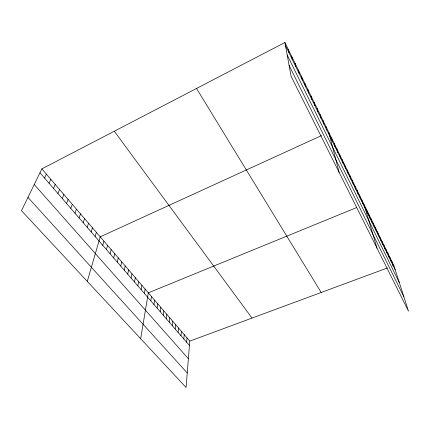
<?xml version="1.0" encoding="UTF-8"?>
<svg xmlns="http://www.w3.org/2000/svg" width="430" height="430" viewBox="0 0 430 430"><rect width="100%" height="100%" fill="white"/><g stroke="black" fill="none" stroke-linecap="round" stroke-linejoin="round"><path stroke-width="0.64" d="M41.866 168.877L189.791 341.108L186.077 387.484L21.5 210.7L41.866 168.877L284.913 42.516L393.864 265.573L408.5 311.191L291.067 76.18L284.913 42.516M186.647 342.264L187.018 337.878M183.825 339.001L184.223 334.621M180.971 335.706L181.395 331.331M178.095 332.379L178.541 328.009M175.182 329.02L175.655 324.65M172.247 325.623L172.742 321.258M169.275 322.194L169.802 317.834M166.276 318.727L166.829 314.373M163.25 315.222L163.825 310.874M160.186 311.685L160.788 307.342M157.09 308.106L157.724 303.773M153.962 304.494L154.623 300.161M150.801 300.839L151.494 296.517M140.669 338.706L148.328 292.835L356.637 207.561M144.378 293.416L145.13 289.111M141.115 289.643L141.9 285.348M137.82 285.832L138.632 281.542M134.482 281.978L135.326 277.699M131.112 278.081L131.988 273.808M127.705 274.141L128.613 269.879M124.254 270.158L125.205 265.907M120.771 266.132L121.755 261.892M117.245 262.058L118.266 257.828M113.681 257.935L114.735 253.721M110.08 253.77L111.171 249.567M106.43 249.556L107.564 245.369M102.743 245.293L103.915 241.117M87.285 281.365L100.222 236.822L321.543 135.579M95.127 236.489L96.379 232.345M91.192 231.942L92.482 227.809M87.209 227.341L88.542 223.224M83.178 222.681L84.559 218.58M79.093 217.962L80.523 213.882M74.965 213.189L76.438 209.13M70.778 208.351L72.305 204.314M66.542 203.46L68.117 199.439M62.259 198.504L63.877 194.505M57.916 193.484L59.587 189.506M53.514 188.399L55.239 184.448M49.063 183.25L50.842 179.326M44.548 178.036L46.381 174.134M189.791 341.108L387.489 267.933M392.708 266.003L393.864 265.573M27.971 197.408L187.238 372.96M34.244 184.529L188.383 358.701M39.979 172.758L189.436 345.494M114.289 131.225L252.018 318.071M196.526 88.472L321.199 292.47M289.089 65.355L403.888 296.808M287.192 54.981L399.384 282.773M285.477 45.591L395.24 269.846M391.891 261.526L393.251 265.794M389.892 257.436L391.246 261.687M387.871 253.302L389.214 257.543M385.828 249.12L387.161 253.345M383.764 244.89L385.087 249.104M381.673 240.612L382.985 244.81M379.561 236.28L380.856 240.467M377.422 231.904L378.706 236.075M375.256 227.475L376.529 231.63M373.068 222.993L374.331 227.131M370.853 218.456L372.1 222.579M368.612 213.871L369.848 217.972M366.344 209.227L367.564 213.312M364.049 204.529L377.029 248.212M361.727 199.773L362.92 203.82M359.373 194.962L360.555 198.982M356.997 190.087L358.158 194.091M354.589 185.158L355.734 189.135M352.148 180.165L353.277 184.121M349.676 175.107L350.794 179.041M347.177 169.99L348.273 173.897M344.645 164.803L345.725 168.684M342.081 159.557L343.14 163.411M339.485 154.241L340.528 158.063M336.857 148.855L337.878 152.65M334.191 143.4L335.19 147.167M331.492 137.874L332.471 141.61M328.756 132.279L339.141 172.382M325.902 126.431L326.838 130.096M323.011 120.507L323.919 124.136M320.076 114.504L320.963 118.094M317.103 108.414L317.963 111.967M314.083 102.238L314.921 105.748M311.024 95.976L311.836 99.448M307.923 89.623L308.708 93.052M304.779 83.183L305.531 86.564M301.586 76.647L302.312 79.985M298.35 70.02L299.043 73.31M295.066 63.296L295.727 66.532M291.728 56.47L292.362 59.657M288.347 49.547L288.944 52.675"/></g></svg>
